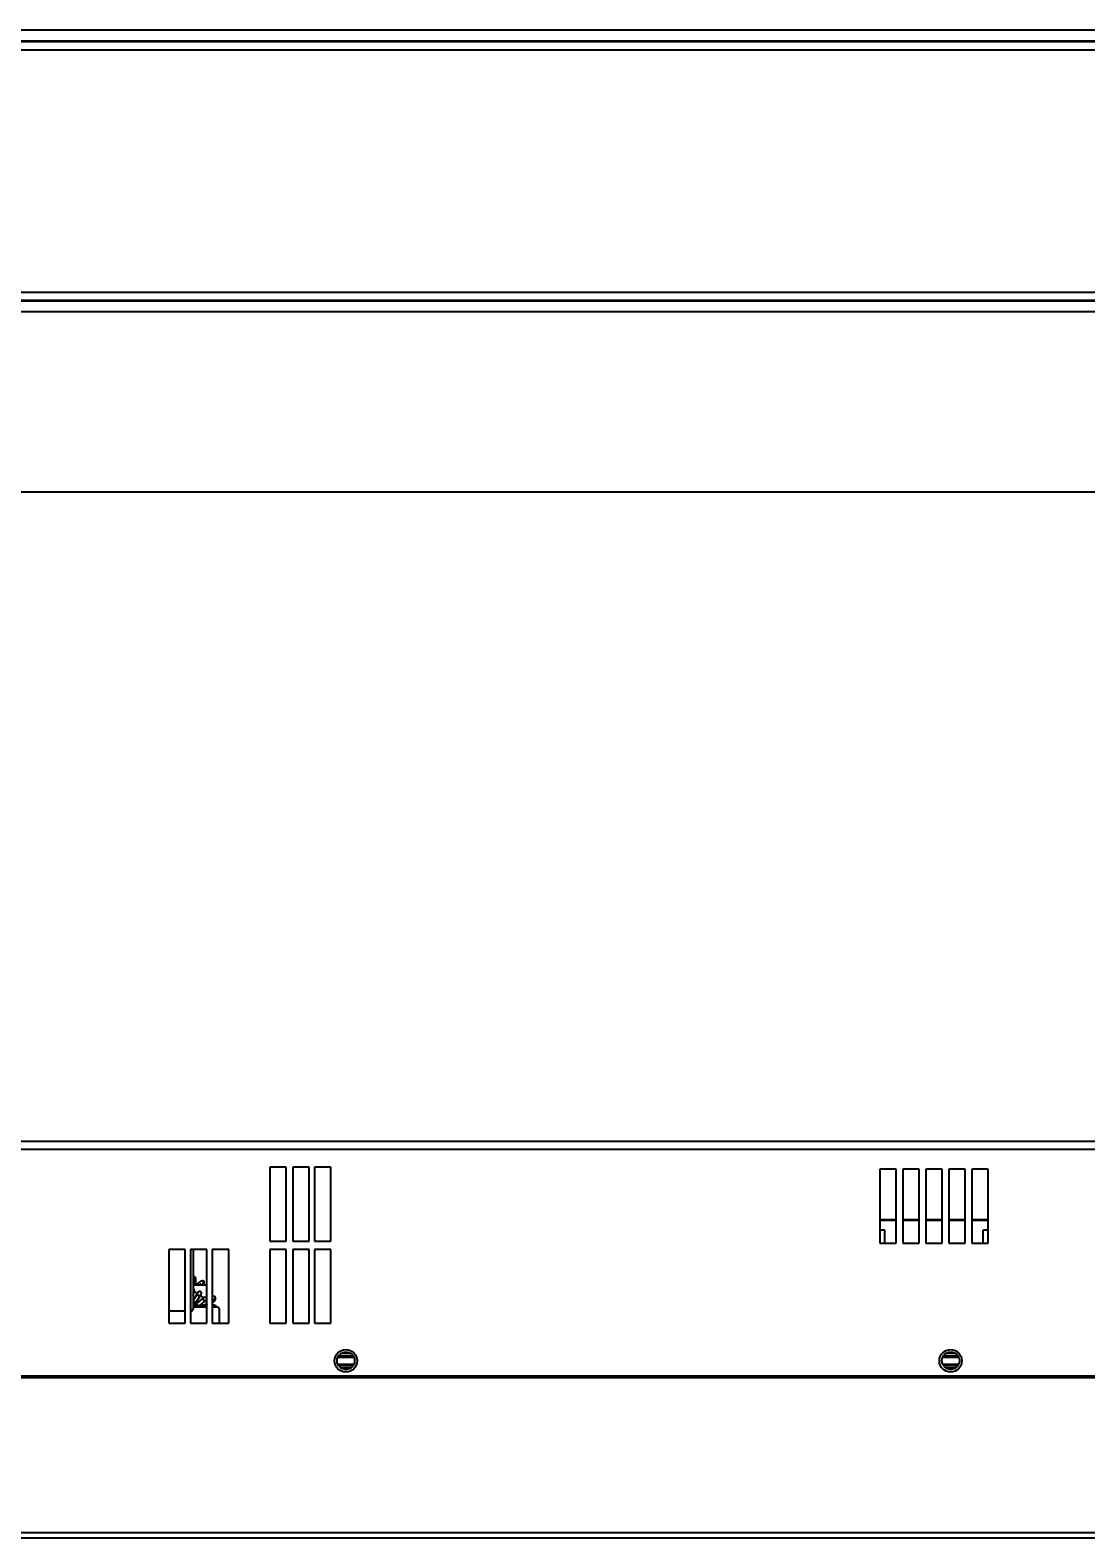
# Model space of a CAD drawing. Header units: inches. Extents: x 5 to 105, y 0 to 80.
# Drawn here: x 20.78 to 36.84, y 19.43 to 42.37 of the extents above; entities that cross this region are included whole.
import ezdxf

# ---------------------------------------------------------------- set-up
doc = ezdxf.new("R2010")
doc.units = ezdxf.units.IN
doc.header["$MEASUREMENT"] = 0
doc.layers.add('DIM', color=1, linetype='Continuous')
doc.styles.add('Arial', font='arial.ttf')
doc.dimstyles.new('ANSI & Metric .50 Stacked', dxfattribs={"dimscale": 2.666667, "dimtxt": 0.5, "dimasz": 0.625, "dimexe": 0.5, "dimexo": 0.5, "dimgap": 0.166667, "dimtad": 0, "dimtih": 1, "dimtoh": 1, "dimzin": 4, "dimdsep": 46, "dimtxsty": 'Arial', "dimcen": 0.25, "dimadec": 0, "dimazin": 0, "dimtfac": 0.75, "dimtofl": 0, "dimtmove": 0, "dimatfit": 3, "dimfxl": 1, "dimtolj": 1, "dimtzin": 0, "dimarcsym": 0})

# ---------------------------------------------------------------- blocks, each defined once
blk = doc.blocks.new('*D10')
at = {"layer": 'Defpoints', "color": 0, "transparency": 16777216}
for p in [(6.679, 39.961), (81.284, 39.961), (81.284, 35.347)]:
    blk.add_point(p, dxfattribs=at)
at = {"layer": 'DIM', "color": 0, "lineweight": -2, "transparency": 16777216}
for p, q in [((6.679, 39.461), (6.679, 34.847)), ((81.284, 39.461), (81.284, 34.847)), ((7.304, 35.347), (42.309, 35.347)), ((80.659, 35.347), (45.655, 35.347))]:
    blk.add_line(p, q, dxfattribs=at)
at = {"layer": 'DIM', "color": 0, "transparency": 16777216}
for points in [[(7.304, 35.451), (7.304, 35.243), (6.679, 35.347)], [(80.659, 35.451), (80.659, 35.243), (81.284, 35.347)]]:
    blk.add_solid(points, dxfattribs=at)
at = {"layer": 'DIM', "color": 0, "transparency": 16777216, "char_height": 0.5, "attachment_point": 5, "style": 'Arial'}
for s, insert in [('\\A1;74.60', (43.982, 35.769)), ('\\A1;[1895mm]', (43.982, 34.86))]:
    blk.add_mtext(s, dxfattribs=dict(at, insert=insert))

msp = doc.modelspace()

# ---------------------------------------------------------------- linework, layer by layer
for p, q in [((80.584, 42.37), (7.294, 42.37)), ((7.379, 42.206), (80.584, 42.206)), ((80.584, 42.196), (7.379, 42.196)), ((80.584, 42.192), (7.379, 42.192)), ((11.197, 42.07), (76.767, 42.07)), ((11.197, 38.384), (76.767, 38.384)), ((7.379, 38.262), (80.584, 38.262)), ((7.379, 38.257), (80.584, 38.257)), ((80.584, 38.247), (7.379, 38.247)), ((80.669, 38.083), (7.379, 38.083)), ((76.762, 25.462), (11.192, 25.462)), ((76.766, 25.34), (11.188, 25.34)), ((24.677, 25.072), (24.427, 25.072)), ((24.427, 25.072), (24.427, 23.947)), ((24.677, 23.947), (24.677, 25.072)), ((25.027, 25.072), (24.777, 25.072)), ((24.777, 25.072), (24.777, 23.947)), ((25.027, 23.947), (25.027, 25.072)), ((25.357, 25.072), (25.107, 25.072)), ((25.107, 25.072), (25.107, 23.947)), ((25.357, 23.947), (25.357, 25.072)), ((33.952, 25.04), (33.702, 25.04)), ((33.702, 25.04), (33.702, 23.915)), ((33.952, 23.915), (33.952, 25.04)), ((34.302, 25.04), (34.052, 25.04)), ((34.052, 25.04), (34.052, 23.915)), ((34.302, 23.915), (34.302, 25.04)), ((34.652, 25.04), (34.402, 25.04)), ((34.402, 25.04), (34.402, 23.915)), ((34.652, 23.915), (34.652, 25.04)), ((35.002, 25.04), (34.752, 25.04)), ((34.752, 25.04), (34.752, 23.915)), ((35.002, 23.915), (35.002, 25.04)), ((35.352, 25.04), (35.102, 25.04)), ((35.102, 25.04), (35.102, 23.915)), ((35.352, 23.915), (35.352, 25.04)), ((33.702, 24.274), (33.952, 24.274)), ((33.952, 24.259), (33.702, 24.259)), ((33.777, 24.116), (33.702, 24.116)), ((33.777, 23.915), (33.777, 24.116)), ((34.052, 24.274), (34.302, 24.274)), ((34.302, 24.259), (34.052, 24.259)), ((34.402, 24.274), (34.652, 24.274)), ((34.652, 24.259), (34.402, 24.259)), ((34.752, 24.274), (35.002, 24.274)), ((35.002, 24.259), (34.752, 24.259)), ((35.102, 24.274), (35.352, 24.274)), ((35.352, 24.259), (35.102, 24.259)), ((35.277, 23.915), (35.277, 24.116)), ((35.352, 24.116), (35.277, 24.116)), ((24.427, 23.947), (24.677, 23.947)), ((24.777, 23.947), (25.027, 23.947)), ((25.107, 23.947), (25.357, 23.947)), ((33.702, 23.915), (33.952, 23.915)), ((34.052, 23.915), (34.302, 23.915)), ((34.402, 23.915), (34.652, 23.915)), ((34.752, 23.915), (35.002, 23.915)), ((35.102, 23.915), (35.352, 23.915)), ((23.142, 23.822), (22.892, 23.822)), ((22.892, 23.822), (22.892, 22.697)), ((23.142, 22.697), (23.142, 23.822)), ((23.472, 23.822), (23.222, 23.822)), ((23.222, 23.822), (23.222, 22.697)), ((23.261, 23.822), (23.261, 22.912)), ((23.472, 22.697), (23.472, 23.822)), ((23.802, 23.822), (23.552, 23.822)), ((23.552, 23.822), (23.552, 22.697)), ((23.802, 22.697), (23.802, 23.822)), ((24.677, 23.822), (24.427, 23.822)), ((24.427, 23.822), (24.427, 22.697)), ((24.677, 22.697), (24.677, 23.822)), ((25.027, 23.822), (24.777, 23.822)), ((24.777, 23.822), (24.777, 22.697)), ((25.027, 22.697), (25.027, 23.822)), ((25.357, 23.822), (25.107, 23.822)), ((25.107, 23.822), (25.107, 22.697)), ((25.357, 22.697), (25.357, 23.822)), ((23.261, 23.283), (23.472, 23.283)), ((23.261, 23.113), (23.271, 23.155)), ((23.317, 23.136), (23.261, 23.044)), ((23.261, 22.968), (23.472, 22.968)), ((23.472, 22.941), (23.261, 22.941)), ((23.303, 23.006), (23.279, 23.021)), ((23.303, 23.006), (23.364, 23.107)), ((23.402, 23.075), (23.312, 22.998)), ((23.362, 22.968), (23.438, 23.032)), ((23.363, 23.124), (23.369, 23.126)), ((23.365, 22.941), (23.365, 22.961)), ((23.365, 22.961), (23.41, 22.961)), ((23.369, 23.126), (23.367, 23.128)), ((23.41, 22.961), (23.41, 22.941)), ((23.464, 22.99), (23.411, 22.968)), ((23.464, 22.99), (23.472, 22.972)), ((23.63, 22.941), (23.552, 22.941)), ((23.142, 22.881), (22.892, 22.881)), ((23.23, 22.881), (23.222, 22.881)), ((23.661, 22.697), (23.661, 22.91)), ((22.892, 22.697), (23.142, 22.697)), ((23.222, 22.697), (23.472, 22.697)), ((23.552, 22.697), (23.802, 22.697)), ((24.427, 22.697), (24.677, 22.697)), ((24.777, 22.697), (25.027, 22.697)), ((25.107, 22.697), (25.357, 22.697)), ((25.706, 22.179), (25.462, 22.179)), ((25.462, 22.076), (25.706, 22.076)), ((25.696, 22.199), (25.473, 22.199)), ((25.473, 22.056), (25.696, 22.056)), ((25.475, 22.202), (25.694, 22.202)), ((25.694, 22.053), (25.475, 22.053)), ((25.66, 22.236), (25.508, 22.236)), ((25.52, 22.243), (25.649, 22.243)), ((34.903, 22.179), (34.658, 22.179)), ((34.658, 22.076), (34.903, 22.076)), ((34.892, 22.199), (34.669, 22.199)), ((34.669, 22.056), (34.892, 22.056)), ((34.671, 22.202), (34.89, 22.202)), ((34.89, 22.053), (34.671, 22.053)), ((34.856, 22.236), (34.705, 22.236)), ((34.716, 22.243), (34.845, 22.243)), ((5.627, 21.877), (82.327, 21.877)), ((82.327, 21.867), (5.627, 21.867)), ((81.312, 21.892), (6.642, 21.892)), ((25.508, 22.019), (25.66, 22.019)), ((25.649, 22.012), (25.52, 22.012)), ((34.705, 22.019), (34.856, 22.019)), ((34.845, 22.012), (34.716, 22.012)), ((5.627, 19.514), (82.327, 19.514)), ((5.627, 19.433), (82.327, 19.433)), ((5.627, 19.433), (82.327, 19.433))]:
    msp.add_line(p, q)
at = {"flags": 128}
for points in [[(23.279, 23.407), (23.268, 23.409), (23.261, 23.408)], [(23.266, 23.283), (23.274, 23.312), (23.281, 23.348), (23.285, 23.376), (23.285, 23.397), (23.281, 23.407), (23.279, 23.406)], [(23.297, 23.282), (23.303, 23.316), (23.305, 23.342), (23.304, 23.369), (23.296, 23.393), (23.279, 23.407)], [(23.42, 23.336), (23.409, 23.341), (23.398, 23.342), (23.378, 23.337), (23.35, 23.319), (23.325, 23.295), (23.315, 23.284)], [(23.388, 23.16), (23.388, 23.164), (23.385, 23.169), (23.379, 23.177), (23.373, 23.18), (23.367, 23.182), (23.36, 23.182), (23.353, 23.181), (23.347, 23.178), (23.339, 23.17), (23.328, 23.153), (23.317, 23.136)], [(23.372, 23.296), (23.372, 23.296), (23.369, 23.292), (23.364, 23.28), (23.364, 23.279)], [(23.404, 23.283), (23.413, 23.299), (23.422, 23.331), (23.417, 23.333)], [(23.261, 23.158), (23.267, 23.156), (23.271, 23.155), (23.271, 23.155)], [(23.279, 23.021), (23.27, 23.026), (23.262, 23.031), (23.261, 23.032)], [(23.261, 22.991), (23.265, 22.999), (23.272, 23.01), (23.279, 23.021)], [(23.33, 22.977), (23.324, 22.985), (23.318, 22.992), (23.314, 22.996), (23.312, 22.998)], [(23.317, 23.136), (23.317, 23.136), (23.321, 23.134), (23.327, 23.13), (23.336, 23.124), (23.345, 23.119), (23.354, 23.113), (23.361, 23.109), (23.364, 23.107), (23.364, 23.107)], [(23.33, 22.977), (23.32, 22.968), (23.32, 22.968)], [(23.338, 22.968), (23.337, 22.969), (23.33, 22.977)], [(23.402, 23.075), (23.402, 23.074), (23.405, 23.071), (23.41, 23.066), (23.417, 23.058), (23.424, 23.049), (23.431, 23.042), (23.435, 23.036), (23.438, 23.033), (23.438, 23.032)], [(23.552, 23.046), (23.569, 23.054), (23.59, 23.067), (23.602, 23.078), (23.602, 23.084)], [(23.624, 22.941), (23.623, 22.946), (23.61, 22.959), (23.579, 22.973), (23.552, 22.979)]]:
    msp.add_lwpolyline(points, dxfattribs=at)
for centre, radius in [((25.584, 22.127), 0.171), ((25.584, 22.127), 0.133), ((34.78, 22.127), 0.171), ((34.78, 22.127), 0.133)]:
    msp.add_circle(centre, radius)
for centre, radius, start, end in [((23.253, 23.2), 0.0277, 299.7583, 73.8328), ((23.166, 22.836), 0.354, 62.0388, 72.9458), ((23.38, 23.303), 0.0519, 337.386, 40.1398), ((23.202, 23.068), 0.118, 301.2116, 328.2568), ((24.543, 22.211), 1.474, 147.3105, 148.9113), ((23.401, 22.9), 0.132, 132.3109, 149.3585), ((23.166, 22.836), 0.236, 47.2348, 51.7498), ((23.355, 23.115), 0.0121, 321.2413, 32.246), ((23.362, 23.155), 0.0272, 282.3644, 12.4056), ((23.166, 22.836), 0.354, 44.0388, 54.9458), ((19.564, 25.361), 4.418, 329.5614, 329.7661), ((23.462, 22.976), 0.115, 85.2919, 121.3485), ((23.269, 23.278), 0.242, 307.6455, 313.114), ((22.989, 23.575), 0.704, 309.5756, 313.205), ((23.166, 22.836), 0.354, 30.2841, 36.9458), ((23.561, 23.065), 0.0464, 24.4464, 100.9936), ((23.536, 23.08), 0.0665, 283.303, 3.1454), ((23.63, 22.91), 0.0313, 0, 90), ((23.23, 22.912), 0.0313, 270, 0)]:
    msp.add_arc(centre, radius, start, end)

# ---------------------------------------------------------------- dimensions: what is measured, and where the dimension line sits
at = {"layer": 'DIM'}
dim = msp.add_linear_dim(base=(81.284, 35.3472), p1=(6.6794, 39.9612), p2=(81.284, 39.9612), dimstyle='ANSI & Metric .50 Stacked', override={"dimpost": '\\X'}, dxfattribs=at)
dim.commit()
dim.dimension.update_dxf_attribs({"geometry": '*D10', "text_midpoint": (43.9817, 35.3472)})

doc.saveas('drawing.dxf')
